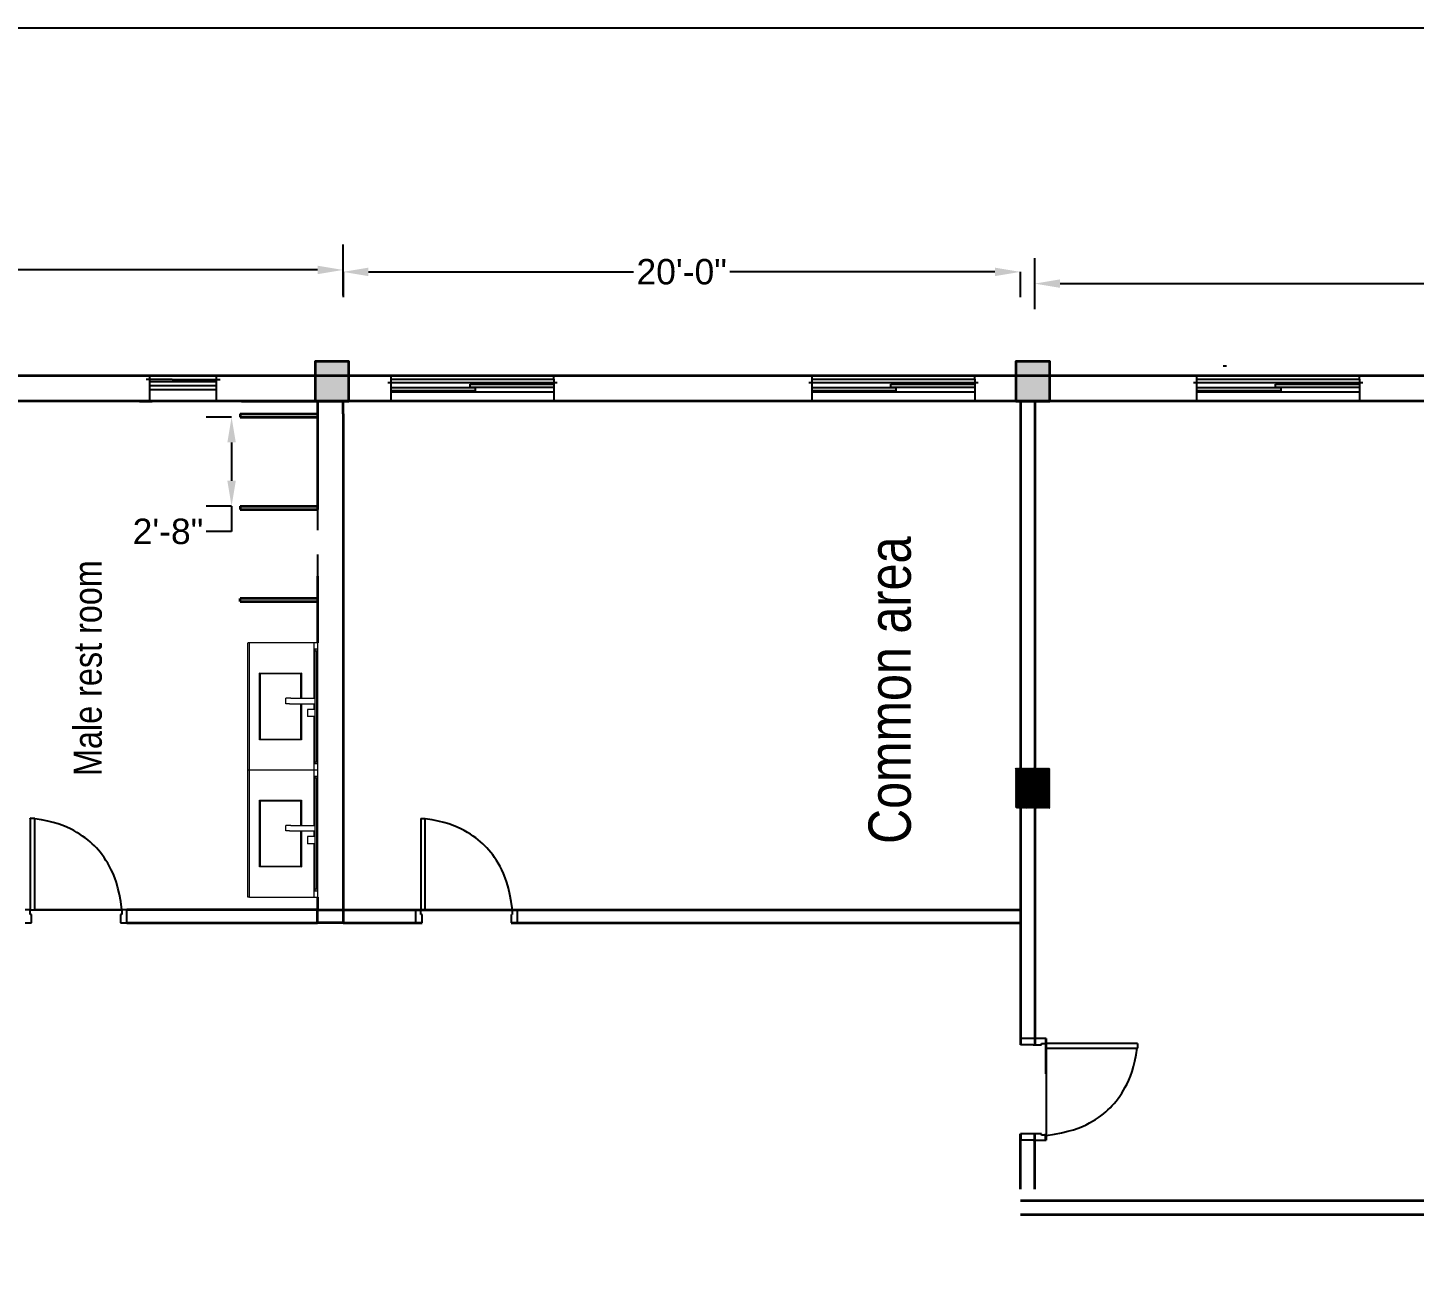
# Model space of a CAD drawing. Header units: millimetres. Extents: x 6923 to 14208, y 3430 to 4414.
# Drawn here: x 9225.6 to 9716.8, y 3972.6 to 4414.3 of the extents above; entities that cross this region are included whole.
import ezdxf

# ---------------------------------------------------------------- set-up
doc = ezdxf.new("R2010")
doc.units = ezdxf.units.MM
doc.linetypes.add('DASHED2', pattern=[0.375, 0.25, -0.125])
doc.layers.get('Defpoints').update_dxf_attribs({"color": 250})
for name, color, linetype, lineweight in [('Dash', 140, 'Continuous', 5), ('dimension', 6, 'Continuous', 15), ('door', 104, 'Continuous', 25), ('Furniture', 252, 'Continuous', 0), ('hatch', 214, 'Continuous', 15), ('text', 11, 'Continuous', 25), ('wall', 160, 'Continuous', 35), ('window', 36, 'Continuous', 25)]:
    doc.layers.add(name, color=color, linetype=linetype, lineweight=lineweight)
doc.layers.add('GRID LINE', color=12, linetype='DASHED2')
doc.layers.add('SectionCutEdges', color=7, linetype='Continuous')
doc.styles.add('ARRIAL NARROW', font='ARIALN.TTF')
doc.styles.get("Standard").update_dxf_attribs({"font": 'arial.ttf'})
doc.dimstyles.new('1 to 8', dxfattribs={"dimscale": 96, "dimtxt": 0.09375, "dimasz": 0.09375, "dimexe": 0.09375, "dimexo": 0.09375, "dimgap": 0.015625, "dimtad": 0, "dimtih": 1, "dimtoh": 1, "dimdec": 0, "dimrnd": 0.09375, "dimzin": 3, "dimdsep": 46, "dimlunit": 4, "dimtxsty": 'Standard', "dimcen": 0.09375, "dimadec": 0, "dimazin": 0, "dimtfac": 1, "dimtdec": 0, "dimtofl": 0, "dimtmove": 0, "dimatfit": 3, "dimfxl": 0.09375, "dimfxlon": 1, "dimtolj": 1, "dimtzin": 0, "dimarcsym": 0})

# ---------------------------------------------------------------- blocks, each defined once
blk = doc.blocks.new('*D67')
at = {"layer": 'Defpoints', "color": 0, "transparency": 16777216}
for p in [(9300.84, 4276.42), (9297.81, 4244.9), (9300.84, 4244.9)]:
    blk.add_point(p, dxfattribs=at)
at = {"layer": 'dimension', "color": 0, "lineweight": -2, "transparency": 16777216}
for p, q in [((9297.81, 4276.42), (9288.81, 4276.42)), ((9297.81, 4267.42), (9297.81, 4253.9)), ((9297.81, 4244.9), (9288.81, 4244.9)), ((9297.81, 4244.9), (9297.81, 4235.9)), ((9297.81, 4235.9), (9288.81, 4235.9))]:
    blk.add_line(p, q, dxfattribs=at)
at = {"layer": 'dimension', "color": 0, "transparency": 16777216}
for points in [[(9296.31, 4267.42), (9299.31, 4267.42), (9297.81, 4276.42)], [(9296.31, 4253.9), (9299.31, 4253.9), (9297.81, 4244.9)]]:
    blk.add_solid(points, dxfattribs=at)
at = {"layer": 'dimension', "color": 0, "transparency": 16777216, "insert": (9275.28, 4235.9), "char_height": 9, "attachment_point": 5}
blk.add_mtext('\\A1;2\'-8"', dxfattribs=at)
blk = doc.blocks.new('*U19')
blk.add_line((-24, -2.75), (24, -2.75))
at = {"linetype": 'ByBlock'}
blk.add_lwpolyline([(-25, 0), (-24, 0), (-24, 1), (24, 1), (24, 0), (25, 0)], dxfattribs=at)
blk.add_lwpolyline([(-24, 0), (24, 0), (24, -5.5), (-24, -5.5)], close=True, dxfattribs=at)
for points in [[(-24, -1.5), (0.75, -1.5), (0.75, -2.5), (-24, -2.5)], [(-0.75, -0.5), (24, -0.5), (24, -1.5), (-0.75, -1.5)]]:
    blk.add_lwpolyline(points, close=True)
blk = doc.blocks.new('*D74')
at = {"layer": 'Defpoints', "color": 0, "transparency": 16777216}
for p in [(9337.3, 4328.52), (8976.98, 4296.07), (9337.3, 4279.82)]:
    blk.add_point(p, dxfattribs=at)
at = {"layer": 'dimension', "color": 0, "lineweight": -2, "transparency": 16777216}
for p, q in [((8976.98, 4319.52), (8976.98, 4337.52)), ((9337.3, 4319.52), (9337.3, 4337.52)), ((8985.98, 4328.52), (9140.19, 4328.52)), ((9328.3, 4328.52), (9174.1, 4328.52))]:
    blk.add_line(p, q, dxfattribs=at)
at = {"layer": 'dimension', "color": 0, "transparency": 16777216}
for points in [[(8985.98, 4330.02), (8985.98, 4327.02), (8976.98, 4328.52)], [(9328.3, 4330.02), (9328.3, 4327.02), (9337.3, 4328.52)]]:
    blk.add_solid(points, dxfattribs=at)
at = {"layer": 'dimension', "color": 0, "transparency": 16777216, "insert": (9157.14, 4328.52), "char_height": 9, "attachment_point": 5}
blk.add_mtext('\\A1;30\'-0"', dxfattribs=at)
blk = doc.blocks.new('*D47')
at = {"layer": 'Defpoints', "color": 0, "transparency": 16777216}
for p in [(9337.3, 4328.52), (9577.18, 4328.52), (9577.18, 4327.83)]:
    blk.add_point(p, dxfattribs=at)
at = {"layer": 'dimension', "color": 0, "lineweight": -2, "transparency": 16777216}
for p, q in [((9337.3, 4327.83), (9337.3, 4318.83)), ((9346.3, 4327.83), (9440.21, 4327.83)), ((9568.18, 4327.83), (9474.28, 4327.83)), ((9577.18, 4327.83), (9577.18, 4318.83))]:
    blk.add_line(p, q, dxfattribs=at)
at = {"layer": 'dimension', "color": 0, "transparency": 16777216}
for points in [[(9346.3, 4329.33), (9346.3, 4326.33), (9337.3, 4327.83)], [(9568.18, 4329.33), (9568.18, 4326.33), (9577.18, 4327.83)]]:
    blk.add_solid(points, dxfattribs=at)
at = {"layer": 'dimension', "color": 0, "transparency": 16777216, "insert": (9457.24, 4327.83), "char_height": 9, "attachment_point": 5}
blk.add_mtext('\\A1;20\'-0"', dxfattribs=at)
blk = doc.blocks.new('*D76')
at = {"layer": 'Defpoints', "color": 0, "transparency": 16777216}
for p in [(10140.08, 4323.67), (9582.3, 4282.07), (10140.08, 4282.07)]:
    blk.add_point(p, dxfattribs=at)
at = {"layer": 'dimension', "color": 0, "lineweight": -2, "transparency": 16777216}
for p, q in [((9582.3, 4314.67), (9582.3, 4332.67)), ((10140.08, 4314.67), (10140.08, 4332.67)), ((9591.3, 4323.67), (9844.05, 4323.67)), ((10131.08, 4323.67), (9878.33, 4323.67))]:
    blk.add_line(p, q, dxfattribs=at)
at = {"layer": 'dimension', "color": 0, "transparency": 16777216}
for points in [[(9591.3, 4325.17), (9591.3, 4322.17), (9582.3, 4323.67)], [(10131.08, 4325.17), (10131.08, 4322.17), (10140.08, 4323.67)]]:
    blk.add_solid(points, dxfattribs=at)
at = {"layer": 'dimension', "color": 0, "transparency": 16777216, "insert": (9861.19, 4323.67), "char_height": 9, "attachment_point": 5}
blk.add_mtext('\\A1;46\'-6"', dxfattribs=at)

msp = doc.modelspace()

# ---------------------------------------------------------------- hatches: boundary and pattern name
at = {"layer": 'GRID LINE', "linetype": 'DASHED2'}
h = msp.add_hatch(dxfattribs=at)
h.set_pattern_fill('ANSI31', color=5)
h.set_pattern_definition([(45, (-8069.86768, 3612.04458), (-0.08838834765, 0.08838834765), [])])
h.paths.add_polyline_path([(9582.62, 4152.07), (9575.62, 4152.07), (9575.62, 4138.07), (9582.62, 4138.07)])
h.paths.add_polyline_path([(9587.62, 4152.07), (9582.62, 4152.07), (9582.62, 4138.07), (9587.62, 4138.07)])
at = {"layer": 'hatch'}
h = msp.add_hatch(color=5, dxfattribs=at)
h.dxf.hatch_style = 1
h.paths.add_polyline_path([(9327.39, 4296.07), (9327.39, 4282.07), (9339.39, 4282.07), (9339.39, 4296.07)])
h = msp.add_hatch(color=5, dxfattribs=at)
h.dxf.hatch_style = 1
h.paths.add_polyline_path([(9575.62, 4296.07), (9575.62, 4282.07), (9587.62, 4282.07), (9587.62, 4296.07)])
h = msp.add_hatch(color=5, dxfattribs=at)
h.dxf.hatch_style = 1
h.paths.add_polyline_path([(9575.62, 4296.07), (9575.62, 4282.07), (9587.62, 4282.07), (9587.62, 4296.07)])

# ---------------------------------------------------------------- linework, layer by layer
at = {"layer": 'Dash'}
msp.add_line((9339.39, 4291.07), (9354.39, 4291.07), dxfattribs=at)
at = {"layer": 'Defpoints', "color": 0}
msp.add_line((8800.17, 4414.27), (10365.4, 4414.27), dxfattribs=at)
at = {"layer": 'door'}
for p, q in [((9300.84, 4277.56), (9328.29, 4277.56)), ((9300.84, 4276.42), (9328.29, 4276.42)), ((9328.29, 4243.75), (9328.29, 4236.34)), ((9226.94, 4134.33), (9226.5, 4134.39)), ((9226.5, 4134.33), (9226.5, 4134.39)), ((9226.5, 4134.33), (9226.5, 4101.9)), ((9228.08, 4134.33), (9226.5, 4134.33)), ((9228.08, 4101.9), (9228.08, 4134.33)), ((9364.82, 4134.33), (9364.82, 4101.9)), ((9364.82, 4134.33), (9366.4, 4134.33)), ((9366.4, 4101.9), (9366.4, 4134.33)), ((9226.5, 4101.9), (9224.7, 4101.9)), ((9226.5, 4100.33), (9226.5, 4101.9)), ((9226.5, 4101.9), (9228.08, 4101.9)), ((9226.5, 4101.9), (9258.93, 4101.9)), ((9258.93, 4101.9), (9228.08, 4101.9)), ((9258.93, 4101.9), (9258.93, 4100.33)), ((9260.73, 4101.9), (9258.93, 4101.9)), ((9260.73, 4097.4), (9260.73, 4101.9)), ((9364.82, 4101.9), (9363.02, 4101.9)), ((9363.02, 4101.9), (9363.02, 4097.4)), ((9364.82, 4100.33), (9364.82, 4101.9)), ((9364.82, 4101.9), (9397.25, 4101.9)), ((9397.25, 4101.9), (9397.25, 4100.33)), ((9399.05, 4101.9), (9397.25, 4101.9)), ((9399.05, 4097.4), (9399.05, 4101.9)), ((9224.7, 4097.4), (9226.95, 4097.4)), ((9226.95, 4100.33), (9226.5, 4100.33)), ((9226.95, 4097.4), (9226.95, 4100.33)), ((9258.93, 4100.33), (9258.48, 4100.33)), ((9258.48, 4100.33), (9258.48, 4097.4)), ((9258.48, 4097.4), (9260.73, 4097.4)), ((9363.02, 4097.4), (9365.27, 4097.4)), ((9365.27, 4100.33), (9364.82, 4100.33)), ((9365.27, 4097.4), (9365.27, 4100.33)), ((9396.8, 4100.33), (9396.8, 4097.4)), ((9396.8, 4097.4), (9399.05, 4097.4)), ((9581.8, 4056.37), (9577.3, 4056.37)), ((9581.8, 4054.12), (9577.3, 4054.12)), ((9586.31, 4056.37), (9581.8, 4056.37)), ((9581.8, 4054.12), (9584.73, 4054.12)), ((9584.73, 4054.57), (9586.31, 4054.57)), ((9584.73, 4054.12), (9584.73, 4054.57)), ((9586.31, 4054.57), (9586.31, 4056.37)), ((9618.74, 4054.57), (9586.31, 4054.57)), ((9586.31, 4054.57), (9586.31, 4022.14)), ((9586.31, 4052.99), (9618.74, 4052.99)), ((9618.74, 4054.57), (9618.74, 4052.99)), ((9581.8, 4022.59), (9577.3, 4022.59)), ((9584.73, 4022.59), (9581.8, 4022.59)), ((9584.73, 4022.14), (9584.73, 4022.59)), ((9581.8, 4020.34), (9577.3, 4020.34)), ((9581.8, 4020.34), (9586.31, 4020.34)), ((9586.31, 4022.14), (9584.73, 4022.14)), ((9586.31, 4020.34), (9586.31, 4022.14))]:
    msp.add_line(p, q, dxfattribs=at)
for points in [[(9258.99, 4101.9), (9258.55, 4104.85), (9258.07, 4107.43), (9257.55, 4109.66), (9257, 4111.61), (9256.42, 4113.3), (9255.83, 4114.79), (9255.21, 4116.11), (9254.59, 4117.31), (9253.96, 4118.43), (9253.32, 4119.47), (9252.68, 4120.45), (9252.02, 4121.37), (9251.34, 4122.25), (9250.65, 4123.07), (9249.95, 4123.86), (9249.21, 4124.62), (9248.46, 4125.35), (9247.67, 4126.06), (9246.84, 4126.75), (9245.97, 4127.42), (9245.05, 4128.08), (9244.07, 4128.72), (9243.03, 4129.36), (9241.91, 4129.99), (9240.71, 4130.61), (9239.41, 4131.22), (9237.98, 4131.81), (9236.4, 4132.38), (9234.65, 4132.9), (9232.69, 4133.38), (9230.51, 4133.81), (9228.08, 4134.18)], [(9397.31, 4101.9), (9396.87, 4104.85), (9396.39, 4107.43), (9395.87, 4109.66), (9395.32, 4111.61), (9394.74, 4113.3), (9394.14, 4114.79), (9393.53, 4116.11), (9392.91, 4117.31), (9392.28, 4118.43), (9391.64, 4119.47), (9390.99, 4120.45), (9390.34, 4121.37), (9389.66, 4122.25), (9388.97, 4123.07), (9388.26, 4123.86), (9387.53, 4124.62), (9386.78, 4125.35), (9385.99, 4126.06), (9385.16, 4126.75), (9384.29, 4127.42), (9383.37, 4128.08), (9382.39, 4128.72), (9381.34, 4129.36), (9380.23, 4129.99), (9379.03, 4130.61), (9377.73, 4131.22), (9376.3, 4131.81), (9374.72, 4132.38), (9372.96, 4132.9), (9371.01, 4133.38), (9368.83, 4133.81), (9366.4, 4134.18)], [(9586.31, 4022.08), (9589.26, 4022.52), (9591.83, 4023), (9594.06, 4023.52), (9596.01, 4024.07), (9597.7, 4024.65), (9599.19, 4025.25), (9600.51, 4025.86), (9601.71, 4026.49), (9602.83, 4027.11), (9603.87, 4027.75), (9604.85, 4028.4), (9605.78, 4029.06), (9606.65, 4029.73), (9607.47, 4030.42), (9608.26, 4031.13), (9609.02, 4031.86), (9609.75, 4032.62), (9610.46, 4033.4), (9611.15, 4034.23), (9611.82, 4035.1), (9612.48, 4036.02), (9613.13, 4037), (9613.76, 4038.05), (9614.39, 4039.16), (9615.02, 4040.36), (9615.63, 4041.66), (9616.22, 4043.09), (9616.78, 4044.67), (9617.3, 4046.43), (9617.79, 4048.38), (9618.22, 4050.56), (9618.59, 4052.99)]]:
    msp.add_lwpolyline(points, dxfattribs=at)
at = {"layer": 'Furniture'}
for p, q in [((9303.59, 4151.45), (9303.59, 4196.49)), ((9303.59, 4196.49), (9303.6, 4196.49)), ((9303.61, 4196.49), (9303.6, 4196.49)), ((9303.61, 4196.49), (9303.67, 4196.49)), ((9303.72, 4196.49), (9303.67, 4196.49)), ((9303.77, 4196.49), (9303.72, 4196.49)), ((9303.83, 4196.49), (9303.77, 4196.49)), ((9303.9, 4196.49), (9303.83, 4196.49)), ((9303.97, 4196.49), (9303.9, 4196.49)), ((9304.04, 4196.49), (9303.97, 4196.49)), ((9304.12, 4196.49), (9304.04, 4196.49)), ((9304.2, 4196.49), (9304.12, 4196.49)), ((9304.2, 4151.45), (9304.2, 4196.49)), ((9327.05, 4196.49), (9304.2, 4196.49)), ((9327.05, 4176.84), (9327.05, 4196.49)), ((9328.29, 4196.49), (9327.05, 4196.49)), ((9328.29, 4196.49), (9328.29, 4194.24)), ((9328.29, 4194.24), (9327.29, 4194.24)), ((9327.29, 4194.24), (9327.29, 4193.67)), ((9327.29, 4193.67), (9327.87, 4193.67)), ((9327.29, 4193.67), (9327.29, 4176.84)), ((9327.87, 4193.67), (9327.87, 4154.26)), ((9328.29, 4153.7), (9328.29, 4194.24)), ((9328.37, 4153.7), (9328.37, 4194.24)), ((9307.79, 4185.7), (9307.71, 4185.78)), ((9307.71, 4185.78), (9322.58, 4185.78)), ((9307.71, 4162.16), (9307.71, 4185.78)), ((9307.86, 4185.63), (9307.79, 4185.7)), ((9307.92, 4185.58), (9307.86, 4185.63)), ((9307.96, 4185.54), (9307.92, 4185.58)), ((9307.99, 4185.52), (9307.96, 4185.54)), ((9322.29, 4185.51), (9307.99, 4185.51)), ((9307.99, 4185.51), (9307.99, 4185.1)), ((9307.99, 4185.1), (9307.99, 4184.35)), ((9322.29, 4185.1), (9322.29, 4185.51)), ((9322.29, 4184.35), (9322.29, 4185.1)), ((9322.33, 4185.54), (9322.3, 4185.52)), ((9322.37, 4185.58), (9322.33, 4185.54)), ((9322.43, 4185.63), (9322.37, 4185.58)), ((9322.5, 4185.7), (9322.43, 4185.63)), ((9322.58, 4185.78), (9322.5, 4185.7)), ((9322.58, 4185.78), (9322.58, 4176.84)), ((9307.99, 4184.35), (9307.99, 4183.53)), ((9307.99, 4183.53), (9307.99, 4182.64)), ((9307.99, 4182.64), (9307.99, 4181.7)), ((9307.99, 4181.7), (9307.99, 4180.69)), ((9307.99, 4180.69), (9307.99, 4179.65)), ((9322.29, 4183.53), (9322.29, 4184.35)), ((9322.29, 4182.64), (9322.29, 4183.53)), ((9322.29, 4181.7), (9322.29, 4182.64)), ((9322.29, 4180.69), (9322.29, 4181.7)), ((9322.29, 4179.65), (9322.29, 4180.69)), ((9307.99, 4179.65), (9307.99, 4178.56)), ((9307.99, 4178.56), (9307.99, 4177.44)), ((9307.99, 4177.44), (9307.99, 4176.3)), ((9307.99, 4176.3), (9307.99, 4175.14)), ((9307.99, 4175.14), (9307.99, 4173.97)), ((9317.02, 4176.84), (9317, 4176.84)), ((9317, 4176.3), (9317, 4176.84)), ((9317, 4175.14), (9317, 4176.3)), ((9317, 4174.92), (9317, 4175.14)), ((9317.02, 4174.92), (9317, 4174.92)), ((9317.07, 4176.84), (9317.02, 4176.84)), ((9317.07, 4174.92), (9317.02, 4174.92)), ((9317.17, 4176.84), (9317.07, 4176.84)), ((9317.17, 4174.92), (9317.07, 4174.92)), ((9317.3, 4176.84), (9317.17, 4176.84)), ((9317.3, 4174.92), (9317.17, 4174.92)), ((9317.46, 4176.84), (9317.3, 4176.84)), ((9317.46, 4174.92), (9317.3, 4174.92)), ((9317.64, 4176.84), (9317.46, 4176.84)), ((9317.64, 4174.92), (9317.46, 4174.92)), ((9317.86, 4176.84), (9317.64, 4176.84)), ((9317.86, 4174.92), (9317.64, 4174.92)), ((9318.09, 4176.84), (9317.86, 4176.84)), ((9318.09, 4174.92), (9317.86, 4174.92)), ((9318.33, 4176.84), (9318.09, 4176.84)), ((9318.33, 4174.92), (9318.09, 4174.92)), ((9318.77, 4176.84), (9318.33, 4176.84)), ((9318.33, 4174.92), (9318.77, 4174.92)), ((9318.77, 4176.84), (9322.29, 4176.84)), ((9318.77, 4174.92), (9322.29, 4174.92)), ((9322.29, 4178.56), (9322.29, 4179.65)), ((9322.29, 4177.44), (9322.29, 4178.56)), ((9322.29, 4176.84), (9322.29, 4177.44)), ((9322.29, 4176.84), (9322.33, 4176.84)), ((9322.29, 4174.92), (9322.33, 4174.92)), ((9322.29, 4173.97), (9322.29, 4174.92)), ((9322.33, 4176.84), (9322.37, 4176.84)), ((9322.33, 4174.92), (9322.37, 4174.92)), ((9322.37, 4176.84), (9322.43, 4176.84)), ((9322.37, 4174.92), (9322.43, 4174.92)), ((9322.43, 4176.84), (9322.5, 4176.84)), ((9322.43, 4174.92), (9322.5, 4174.92)), ((9322.5, 4176.84), (9322.58, 4176.84)), ((9322.5, 4174.92), (9322.58, 4174.92)), ((9322.58, 4176.84), (9327.05, 4176.84)), ((9322.58, 4174.92), (9322.58, 4162.16)), ((9322.58, 4174.92), (9327.05, 4174.92)), ((9327.05, 4176.84), (9327.29, 4176.84)), ((9327.05, 4172.92), (9327.05, 4174.92)), ((9327.05, 4174.92), (9327.29, 4174.92)), ((9327.29, 4176.84), (9327.29, 4174.92)), ((9327.29, 4174.92), (9327.29, 4172.92)), ((9307.99, 4173.97), (9307.99, 4172.8)), ((9307.99, 4172.8), (9307.99, 4171.64)), ((9307.99, 4171.64), (9307.99, 4170.5)), ((9307.99, 4170.5), (9307.99, 4169.38)), ((9322.29, 4172.8), (9322.29, 4173.97)), ((9322.29, 4171.64), (9322.29, 4172.8)), ((9322.29, 4170.5), (9322.29, 4171.64)), ((9322.29, 4169.38), (9322.29, 4170.5)), ((9324.67, 4172.92), (9324.67, 4172.87)), ((9327.05, 4172.92), (9324.67, 4172.92)), ((9324.67, 4172.87), (9324.67, 4172.75)), ((9324.67, 4172.75), (9324.67, 4172.55)), ((9324.67, 4172.55), (9324.67, 4172.28)), ((9324.72, 4172.28), (9324.67, 4172.28)), ((9324.67, 4171.02), (9324.67, 4170.75)), ((9324.72, 4171.02), (9324.67, 4171.02)), ((9324.67, 4170.75), (9324.67, 4170.55)), ((9324.67, 4170.55), (9324.67, 4170.42)), ((9324.67, 4170.42), (9324.67, 4170.38)), ((9327.05, 4170.38), (9324.67, 4170.38)), ((9324.72, 4172.28), (9324.72, 4171.98)), ((9324.72, 4171.98), (9324.72, 4171.65)), ((9324.72, 4171.65), (9324.72, 4171.32)), ((9324.72, 4171.32), (9324.72, 4171.02)), ((9327.29, 4172.92), (9327.05, 4172.92)), ((9327.05, 4151.45), (9327.05, 4170.38)), ((9327.29, 4170.38), (9327.05, 4170.38)), ((9327.29, 4172.92), (9327.29, 4172.87)), ((9327.29, 4172.87), (9327.29, 4172.75)), ((9327.29, 4172.75), (9327.29, 4172.55)), ((9327.29, 4172.55), (9327.29, 4172.28)), ((9327.29, 4172.28), (9327.29, 4171.98)), ((9327.29, 4171.98), (9327.29, 4171.65)), ((9327.29, 4171.65), (9327.29, 4171.32)), ((9327.29, 4171.32), (9327.29, 4171.02)), ((9327.29, 4171.02), (9327.29, 4170.75)), ((9327.29, 4170.75), (9327.29, 4170.55)), ((9327.29, 4170.55), (9327.29, 4170.42)), ((9327.29, 4170.42), (9327.29, 4170.38)), ((9327.29, 4170.38), (9327.29, 4154.26)), ((9307.99, 4169.38), (9307.99, 4168.29)), ((9307.99, 4168.29), (9307.99, 4167.24)), ((9307.99, 4167.24), (9307.99, 4166.24)), ((9307.99, 4166.24), (9307.99, 4165.29)), ((9307.99, 4165.29), (9307.99, 4164.41)), ((9322.29, 4168.29), (9322.29, 4169.38)), ((9322.29, 4167.24), (9322.29, 4168.29)), ((9322.29, 4166.24), (9322.29, 4167.24)), ((9322.29, 4165.29), (9322.29, 4166.24)), ((9322.29, 4164.41), (9322.29, 4165.29)), ((9307.79, 4162.24), (9307.71, 4162.16)), ((9322.58, 4162.16), (9307.71, 4162.16)), ((9307.86, 4162.31), (9307.79, 4162.24)), ((9307.92, 4162.36), (9307.86, 4162.31)), ((9307.96, 4162.4), (9307.92, 4162.36)), ((9307.99, 4162.42), (9307.96, 4162.4)), ((9307.99, 4164.41), (9307.99, 4163.58)), ((9307.99, 4163.58), (9307.99, 4162.83)), ((9307.99, 4162.83), (9307.99, 4162.43)), ((9307.99, 4162.43), (9307.99, 4162.42)), ((9307.99, 4162.43), (9322.29, 4162.43)), ((9322.29, 4163.58), (9322.29, 4164.41)), ((9322.29, 4162.83), (9322.29, 4163.58)), ((9322.29, 4162.43), (9322.29, 4162.83)), ((9322.29, 4162.43), (9322.3, 4162.42)), ((9322.33, 4162.4), (9322.37, 4162.36)), ((9322.37, 4162.36), (9322.43, 4162.31)), ((9322.43, 4162.31), (9322.5, 4162.24)), ((9322.5, 4162.24), (9322.58, 4162.16)), ((9303.59, 4106.41), (9303.59, 4151.45)), ((9303.59, 4151.45), (9303.6, 4151.45)), ((9303.61, 4151.45), (9303.6, 4151.45)), ((9303.61, 4151.45), (9303.67, 4151.45)), ((9303.72, 4151.45), (9303.67, 4151.45)), ((9303.77, 4151.45), (9303.72, 4151.45)), ((9303.83, 4151.45), (9303.77, 4151.45)), ((9303.9, 4151.45), (9303.83, 4151.45)), ((9303.97, 4151.45), (9303.9, 4151.45)), ((9304.04, 4151.45), (9303.97, 4151.45)), ((9304.12, 4151.45), (9304.04, 4151.45)), ((9304.2, 4151.45), (9304.12, 4151.45)), ((9304.2, 4106.41), (9304.2, 4151.45)), ((9327.05, 4151.45), (9304.2, 4151.45)), ((9327.05, 4131.79), (9327.05, 4151.45)), ((9328.29, 4151.45), (9327.05, 4151.45)), ((9327.87, 4154.26), (9327.29, 4154.26)), ((9327.29, 4154.26), (9327.29, 4153.7)), ((9327.29, 4153.7), (9328.29, 4153.7)), ((9328.29, 4153.7), (9328.29, 4151.45)), ((9328.29, 4151.45), (9328.29, 4149.2)), ((9328.29, 4149.2), (9327.29, 4149.2)), ((9327.29, 4149.2), (9327.29, 4148.63)), ((9327.29, 4148.63), (9327.87, 4148.63)), ((9327.29, 4148.63), (9327.29, 4131.79)), ((9327.87, 4148.63), (9327.87, 4109.22)), ((9328.29, 4108.66), (9328.29, 4149.2)), ((9328.37, 4108.66), (9328.37, 4149.2)), ((9307.79, 4140.66), (9307.71, 4140.74)), ((9307.71, 4140.74), (9322.58, 4140.74)), ((9307.71, 4117.12), (9307.71, 4140.74)), ((9307.86, 4140.59), (9307.79, 4140.66)), ((9307.92, 4140.54), (9307.86, 4140.59)), ((9307.96, 4140.5), (9307.92, 4140.54)), ((9307.99, 4140.48), (9307.96, 4140.5)), ((9322.29, 4140.47), (9307.99, 4140.47)), ((9307.99, 4140.47), (9307.99, 4140.06)), ((9322.29, 4140.06), (9322.29, 4140.47)), ((9322.33, 4140.5), (9322.3, 4140.48)), ((9322.37, 4140.54), (9322.33, 4140.5)), ((9322.43, 4140.59), (9322.37, 4140.54)), ((9322.5, 4140.66), (9322.43, 4140.59)), ((9322.58, 4140.74), (9322.5, 4140.66)), ((9322.58, 4140.74), (9322.58, 4131.79)), ((9307.99, 4140.06), (9307.99, 4139.31)), ((9307.99, 4139.31), (9307.99, 4138.49)), ((9307.99, 4138.49), (9307.99, 4137.6)), ((9307.99, 4137.6), (9307.99, 4136.66)), ((9307.99, 4136.66), (9307.99, 4135.65)), ((9307.99, 4135.65), (9307.99, 4134.61)), ((9322.29, 4139.31), (9322.29, 4140.06)), ((9322.29, 4138.49), (9322.29, 4139.31)), ((9322.29, 4137.6), (9322.29, 4138.49)), ((9322.29, 4136.66), (9322.29, 4137.6)), ((9322.29, 4135.65), (9322.29, 4136.66)), ((9322.29, 4134.61), (9322.29, 4135.65)), ((9307.99, 4134.61), (9307.99, 4133.52)), ((9307.99, 4133.52), (9307.99, 4132.4)), ((9307.99, 4132.4), (9307.99, 4131.26)), ((9307.99, 4131.26), (9307.99, 4130.1)), ((9317.02, 4131.79), (9317, 4131.79)), ((9317, 4131.26), (9317, 4131.79)), ((9317, 4130.1), (9317, 4131.26)), ((9317.07, 4131.79), (9317.02, 4131.79)), ((9317.17, 4131.79), (9317.07, 4131.79)), ((9317.3, 4131.79), (9317.17, 4131.79)), ((9317.46, 4131.79), (9317.3, 4131.79)), ((9317.64, 4131.79), (9317.46, 4131.79)), ((9317.86, 4131.79), (9317.64, 4131.79)), ((9318.09, 4131.79), (9317.86, 4131.79)), ((9318.33, 4131.79), (9318.09, 4131.79)), ((9318.77, 4131.79), (9318.33, 4131.79)), ((9318.77, 4131.79), (9322.29, 4131.79)), ((9322.29, 4133.52), (9322.29, 4134.61)), ((9322.29, 4132.4), (9322.29, 4133.52)), ((9322.29, 4131.79), (9322.29, 4132.4)), ((9322.29, 4131.79), (9322.33, 4131.79)), ((9322.33, 4131.79), (9322.37, 4131.79)), ((9322.37, 4131.79), (9322.43, 4131.79)), ((9322.43, 4131.79), (9322.5, 4131.79)), ((9322.5, 4131.79), (9322.58, 4131.79)), ((9322.58, 4131.79), (9327.05, 4131.79)), ((9327.05, 4131.79), (9327.29, 4131.79)), ((9327.29, 4131.79), (9327.29, 4129.87)), ((9307.99, 4130.1), (9307.99, 4128.93)), ((9307.99, 4128.93), (9307.99, 4127.76)), ((9307.99, 4127.76), (9307.99, 4126.6)), ((9307.99, 4126.6), (9307.99, 4125.46)), ((9317, 4129.87), (9317, 4130.1)), ((9317.02, 4129.87), (9317, 4129.87)), ((9317.07, 4129.87), (9317.02, 4129.87)), ((9317.17, 4129.87), (9317.07, 4129.87)), ((9317.3, 4129.87), (9317.17, 4129.87)), ((9317.46, 4129.87), (9317.3, 4129.87)), ((9317.64, 4129.87), (9317.46, 4129.87)), ((9317.86, 4129.87), (9317.64, 4129.87)), ((9318.09, 4129.87), (9317.86, 4129.87)), ((9318.33, 4129.87), (9318.09, 4129.87)), ((9318.33, 4129.87), (9318.77, 4129.87)), ((9318.77, 4129.87), (9322.29, 4129.87)), ((9322.29, 4129.87), (9322.33, 4129.87)), ((9322.29, 4128.93), (9322.29, 4129.87)), ((9322.29, 4127.76), (9322.29, 4128.93)), ((9322.29, 4126.6), (9322.29, 4127.76)), ((9322.29, 4125.46), (9322.29, 4126.6)), ((9322.33, 4129.87), (9322.37, 4129.87)), ((9322.37, 4129.87), (9322.43, 4129.87)), ((9322.43, 4129.87), (9322.5, 4129.87)), ((9322.5, 4129.87), (9322.58, 4129.87)), ((9322.58, 4129.87), (9322.58, 4117.12)), ((9322.58, 4129.87), (9327.05, 4129.87)), ((9324.67, 4127.88), (9324.67, 4127.83)), ((9327.05, 4127.88), (9324.67, 4127.88)), ((9324.67, 4127.83), (9324.67, 4127.71)), ((9324.67, 4127.71), (9324.67, 4127.51)), ((9324.67, 4127.51), (9324.67, 4127.24)), ((9324.72, 4127.24), (9324.67, 4127.24)), ((9324.67, 4125.97), (9324.67, 4125.71)), ((9324.72, 4125.97), (9324.67, 4125.97)), ((9324.67, 4125.71), (9324.67, 4125.51)), ((9324.72, 4127.24), (9324.72, 4126.94)), ((9324.72, 4126.94), (9324.72, 4126.61)), ((9324.72, 4126.61), (9324.72, 4126.28)), ((9324.72, 4126.28), (9324.72, 4125.97)), ((9327.05, 4127.88), (9327.05, 4129.87)), ((9327.05, 4129.87), (9327.29, 4129.87)), ((9327.29, 4127.88), (9327.05, 4127.88)), ((9327.29, 4129.87), (9327.29, 4127.88)), ((9327.29, 4127.88), (9327.29, 4127.83)), ((9327.29, 4127.83), (9327.29, 4127.71)), ((9327.29, 4127.71), (9327.29, 4127.51)), ((9327.29, 4127.51), (9327.29, 4127.24)), ((9327.29, 4127.24), (9327.29, 4126.94)), ((9327.29, 4126.94), (9327.29, 4126.61)), ((9327.29, 4126.61), (9327.29, 4126.28)), ((9327.29, 4126.28), (9327.29, 4125.97)), ((9327.29, 4125.97), (9327.29, 4125.71)), ((9327.29, 4125.71), (9327.29, 4125.51)), ((9307.99, 4125.46), (9307.99, 4124.34)), ((9307.99, 4124.34), (9307.99, 4123.25)), ((9307.99, 4123.25), (9307.99, 4122.2)), ((9307.99, 4122.2), (9307.99, 4121.2)), ((9307.99, 4121.2), (9307.99, 4120.25)), ((9322.29, 4124.34), (9322.29, 4125.46)), ((9322.29, 4123.25), (9322.29, 4124.34)), ((9322.29, 4122.2), (9322.29, 4123.25)), ((9322.29, 4121.2), (9322.29, 4122.2)), ((9322.29, 4120.25), (9322.29, 4121.2)), ((9324.67, 4125.51), (9324.67, 4125.38)), ((9324.67, 4125.38), (9324.67, 4125.34)), ((9327.05, 4125.34), (9324.67, 4125.34)), ((9327.05, 4106.41), (9327.05, 4125.34)), ((9327.29, 4125.34), (9327.05, 4125.34)), ((9327.29, 4125.51), (9327.29, 4125.38)), ((9327.29, 4125.38), (9327.29, 4125.34)), ((9327.29, 4125.34), (9327.29, 4109.22)), ((9307.79, 4117.2), (9307.71, 4117.12)), ((9322.58, 4117.12), (9307.71, 4117.12)), ((9307.86, 4117.27), (9307.79, 4117.2)), ((9307.92, 4117.32), (9307.86, 4117.27)), ((9307.96, 4117.36), (9307.92, 4117.32)), ((9307.99, 4117.38), (9307.96, 4117.36)), ((9307.99, 4120.25), (9307.99, 4119.37)), ((9307.99, 4119.37), (9307.99, 4118.54)), ((9307.99, 4118.54), (9307.99, 4117.79)), ((9307.99, 4117.79), (9307.99, 4117.39)), ((9307.99, 4117.39), (9307.99, 4117.38)), ((9307.99, 4117.39), (9322.29, 4117.39)), ((9322.29, 4119.37), (9322.29, 4120.25)), ((9322.29, 4118.54), (9322.29, 4119.37)), ((9322.29, 4117.79), (9322.29, 4118.54)), ((9322.29, 4117.39), (9322.29, 4117.79)), ((9322.29, 4117.39), (9322.3, 4117.38)), ((9322.33, 4117.36), (9322.37, 4117.32)), ((9322.37, 4117.32), (9322.43, 4117.27)), ((9322.43, 4117.27), (9322.5, 4117.2)), ((9322.5, 4117.2), (9322.58, 4117.12)), ((9303.6, 4106.41), (9303.59, 4106.41)), ((9303.61, 4106.41), (9303.6, 4106.41)), ((9303.67, 4106.41), (9303.61, 4106.41)), ((9303.72, 4106.41), (9303.67, 4106.41)), ((9303.77, 4106.41), (9303.72, 4106.41)), ((9303.83, 4106.41), (9303.77, 4106.41)), ((9303.9, 4106.41), (9303.83, 4106.41)), ((9303.97, 4106.41), (9303.9, 4106.41)), ((9304.04, 4106.41), (9303.97, 4106.41)), ((9304.12, 4106.41), (9304.04, 4106.41)), ((9304.2, 4106.41), (9304.12, 4106.41)), ((9304.2, 4106.41), (9327.05, 4106.41)), ((9327.05, 4106.41), (9328.29, 4106.41)), ((9327.87, 4109.22), (9327.29, 4109.22)), ((9327.29, 4109.22), (9327.29, 4108.66)), ((9327.29, 4108.66), (9328.29, 4108.66)), ((9328.29, 4108.66), (9328.29, 4106.41))]:
    msp.add_line(p, q, dxfattribs=at)
at = {"layer": 'SectionCutEdges'}
for p, q in [((9269.74, 4282.07), (9271.99, 4282.07)), ((9328.29, 4282.07), (9328.29, 4277.56)), ((9328.29, 4277.56), (9328.29, 4276.42)), ((9328.29, 4276.42), (9328.29, 4269)), ((9328.29, 4227.78), (9328.29, 4222.97)), ((9328.29, 4222.97), (9328.29, 4222.96)), ((9328.29, 4222.96), (9328.29, 4222.44)), ((9328.29, 4222.44), (9328.29, 4222.08)), ((9328.29, 4222.08), (9328.29, 4221.65)), ((9328.29, 4221.65), (9328.29, 4221.28)), ((9328.29, 4221.28), (9328.29, 4220.95)), ((9328.29, 4220.95), (9328.29, 4220.68)), ((9328.29, 4220.68), (9328.29, 4220.46)), ((9328.29, 4220.46), (9328.29, 4220.3)), ((9328.29, 4220.3), (9328.29, 4220.18)), ((9328.29, 4220.18), (9328.29, 4220.05)), ((9337.3, 4097.4), (9337.3, 4106.41))]:
    msp.add_line(p, q, dxfattribs=at)
at = {"layer": 'wall'}
for p, q in [((9262.99, 4282.07), (9235.96, 4282.07)), ((9265.24, 4282.07), (9269.74, 4282.07)), ((9299.02, 4282.07), (9271.99, 4282.07)), ((9301.27, 4282.07), (9328.29, 4282.07)), ((9301.27, 4282.07), (9328.29, 4282.07)), ((9328.29, 4282.07), (9328.29, 4277.56)), ((9337.3, 4277.56), (9337.3, 4282.07)), ((9577.3, 4282.07), (9577.3, 4097.4)), ((9577.3, 4282.07), (9577.3, 4054.12)), ((9582.3, 4282.07), (9582.3, 4054.12)), ((9300.84, 4277.56), (9328.29, 4277.56)), ((9300.84, 4277.56), (9300.84, 4276.42)), ((9300.84, 4276.42), (9328.29, 4276.42)), ((9328.29, 4277.56), (9328.29, 4276.42)), ((9328.29, 4276.42), (9328.29, 4269)), ((9337.3, 4277.56), (9337.3, 4097.4)), ((9328.29, 4269), (9328.29, 4244.9)), ((9300.84, 4244.9), (9328.29, 4244.9)), ((9300.84, 4244.9), (9300.84, 4243.75)), ((9300.84, 4243.75), (9328.29, 4243.75)), ((9328.29, 4244.9), (9328.29, 4243.75)), ((9328.29, 4220.05), (9328.29, 4212.23)), ((9328.29, 4212.23), (9300.84, 4212.23)), ((9300.84, 4211.09), (9300.84, 4212.23)), ((9300.84, 4211.09), (9328.29, 4211.09)), ((9328.29, 4212.23), (9328.29, 4211.09)), ((9328.29, 4211.09), (9328.29, 4196.49)), ((9328.29, 4106.41), (9328.29, 4101.9)), ((9328.29, 4101.9), (9260.73, 4101.9)), ((9328.29, 4101.9), (9577.3, 4101.9)), ((9328.29, 4097.4), (9328.29, 4101.9)), ((9260.73, 4097.4), (9328.29, 4097.4)), ((9337.3, 4097.4), (9328.29, 4097.4)), ((9337.3, 4097.4), (9365.27, 4097.4)), ((9396.8, 4097.4), (9577.3, 4097.4)), ((9586.3, 4056.37), (9586.3, 4054.12)), ((9586.3, 4056.37), (9586.3, 4043.83)), ((9577.3, 4022.59), (9577.3, 4020.34)), ((9577.3, 4003.07), (9577.3, 4022.59)), ((9582.3, 4003.07), (9582.3, 4022.59)), ((9586.3, 4020.34), (9586.3, 4022.59)), ((9586.31, 4020.34), (9586.31, 4022.14)), ((9577.3, 3999.07), (9943.08, 3999.07)), ((9577.3, 3994.07), (9943.08, 3994.07))]:
    msp.add_line(p, q, dxfattribs=at)
for points in [[(9327.39, 4282.07), (9339.39, 4282.07), (9339.39, 4296.07), (9327.39, 4296.07)], [(9575.62, 4282.07), (9587.62, 4282.07), (9587.62, 4296.07), (9575.62, 4296.07)], [(9575.62, 4282.07), (9587.62, 4282.07), (9587.62, 4296.07), (9575.62, 4296.07)]]:
    msp.add_lwpolyline(points, close=True, dxfattribs=at)
for points in [[(10149.08, 3661.15), (10149.08, 4291.07), (9178.27, 4291.07)], [(9577.3, 4282.07), (9178.27, 4282.07)], [(10140.08, 3999.07), (10140.08, 4282.07), (9178.27, 4282.07)], [(10140.08, 4282.07), (9586.3, 4282.07)]]:
    msp.add_lwpolyline(points, dxfattribs=at)
at = {"layer": 'window'}
for p, q in [((9650.21, 4294.45), (9649.01, 4294.45)), ((9268.7, 4289.68), (9267.56, 4289.68)), ((9268.7, 4289.68), (9267.56, 4289.68)), ((9268.7, 4291.06), (9268.7, 4282.06)), ((9276.82, 4291.06), (9268.7, 4291.06)), ((9268.7, 4291.06), (9268.7, 4282.06)), ((9276.82, 4291.06), (9268.7, 4291.06)), ((9276.82, 4289.68), (9268.7, 4289.68)), ((9276.82, 4289.68), (9268.7, 4289.68)), ((9268.7, 4288.99), (9276.82, 4288.99)), ((9268.7, 4288.99), (9276.82, 4288.99)), ((9276.82, 4291.06), (9292.39, 4291.06)), ((9276.82, 4291.06), (9292.39, 4291.06)), ((9276.82, 4289.68), (9293.77, 4289.68)), ((9276.82, 4289.68), (9293.77, 4289.68)), ((9276.82, 4288.99), (9292.39, 4288.99)), ((9276.82, 4288.99), (9292.39, 4288.99)), ((9292.39, 4291.06), (9292.39, 4282.07)), ((9292.39, 4291.06), (9292.39, 4282.07)), ((9354.39, 4289.87), (9354.39, 4291.07)), ((9354.39, 4291.07), (9411.99, 4291.07)), ((9411.99, 4289.87), (9411.99, 4291.07)), ((9503.45, 4289.87), (9503.45, 4291.07)), ((9503.45, 4291.07), (9561.05, 4291.07)), ((9561.05, 4289.87), (9561.05, 4291.07)), ((9639.74, 4289.87), (9639.74, 4291.07)), ((9639.74, 4291.07), (9697.34, 4291.07)), ((9697.34, 4289.87), (9697.34, 4291.07)), ((9268.7, 4287.6), (9276.82, 4287.6)), ((9268.7, 4286.22), (9276.82, 4286.22)), ((9276.82, 4287.6), (9292.39, 4287.6)), ((9276.82, 4286.22), (9292.39, 4286.22)), ((9268.7, 4282.06), (9276.82, 4282.06)), ((9276.82, 4282.07), (9292.39, 4282.07))]:
    msp.add_line(p, q, dxfattribs=at)

# ---------------------------------------------------------------- block references
at = {"layer": 'window', "xscale": 1.200000000001092, "yscale": 1.200000000001092, "zscale": 1.200000000001092}
for p in [(9383.19, 4288.67), (9532.25, 4288.67), (9668.54, 4288.67)]:
    msp.add_blockref('*U19', p, dxfattribs=at)

# ---------------------------------------------------------------- texts
at = {"layer": 'Furniture', "color": 11, "true_color": 0xf27172, "insert": (9523.42, 4125.29), "char_height": 15, "attachment_point": 1, "rotation": 90, "style": 'ARRIAL NARROW'}
msp.add_mtext_dynamic_manual_height_columns('Common area', width=166.9469, gutter_width=1, heights=[0], dxfattribs=at)
at = {"layer": 'text', "color": 11, "true_color": 0xf27172, "insert": (9241.83, 4149.34), "char_height": 10, "attachment_point": 1, "rotation": 90, "style": 'ARRIAL NARROW'}
msp.add_mtext_dynamic_manual_height_columns('Male rest room', width=113.5785, gutter_width=1, heights=[0], dxfattribs=at)

# ---------------------------------------------------------------- dimensions: what is measured, and where the dimension line sits
at = {"layer": 'dimension', "color": 219, "true_color": 0x642165}
for base, p1, p2, picture, middle in [((9337.3, 4328.52), (8976.98, 4296.07), (9337.3, 4279.82), '*D74', (9157.14, 4328.52)), ((9577.18, 4327.83), (9337.3, 4328.52), (9577.18, 4328.52), '*D47', (9457.24, 4327.83)), ((10140.08, 4323.67), (9582.3, 4282.07), (10140.08, 4282.07), '*D76', (9861.19, 4323.67))]:
    dim = msp.add_linear_dim(base=base, p1=p1, p2=p2, dimstyle='1 to 8', dxfattribs=at)
    dim.commit()
    dim.dimension.update_dxf_attribs({"geometry": picture, "text_midpoint": middle})
dim = msp.add_linear_dim(base=(9297.81, 4244.9), p1=(9300.84, 4276.42), p2=(9300.84, 4244.9), angle=90, dimstyle='1 to 8', dxfattribs=at)
dim.commit()
dim.dimension.update_dxf_attribs({"geometry": '*D67', "text_midpoint": (9275.28, 4235.9)})

doc.saveas('drawing.dxf')
